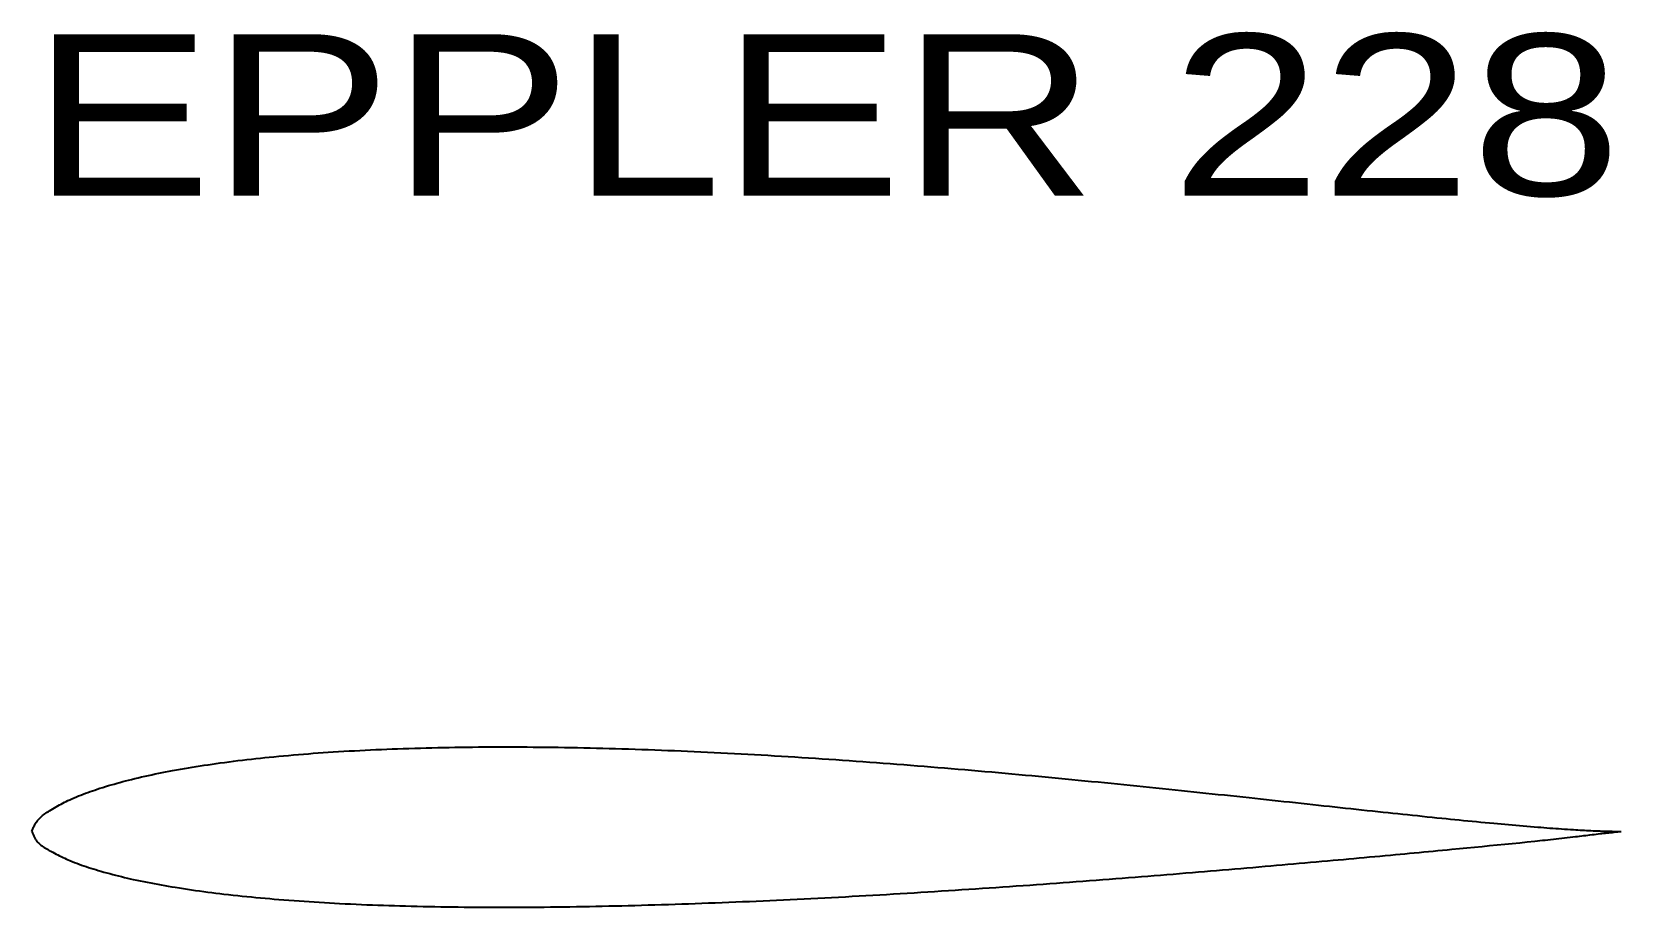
# Model space of a CAD drawing. Extents: x 0.04 to 8.04, y -0.27 to 4.14.
import ezdxf
from ezdxf.enums import TextEntityAlignment as Align

# ---------------------------------------------------------------- set-up
doc = ezdxf.new("R2010")
doc.units = 0
doc.layers.get('0').update_dxf_attribs({"linetype": 'CONTINUOUS'})

msp = doc.modelspace()

# ---------------------------------------------------------------- linework, layer by layer
at = {"color": 3, "linetype": 'CONTINUOUS'}
for points in [[(0.0404, 0.1148), (0.0422, 0.1192), (0.044, 0.1235), (0.0458, 0.1278), (0.0477, 0.1321), (0.0496, 0.1364), (0.0516, 0.1406), (0.0536, 0.1447), (0.0558, 0.1488), (0.058, 0.1529), (0.0603, 0.1568), (0.0628, 0.1607), (0.0654, 0.1644), (0.0696, 0.17), (0.074, 0.1753), (0.0788, 0.1803), (0.0838, 0.1852), (0.0891, 0.1899), (0.0945, 0.1945), (0.1001, 0.1989), (0.1059, 0.2031), (0.1117, 0.2073), (0.1177, 0.2113), (0.1237, 0.2152), (0.1298, 0.2191), (0.1381, 0.2242), (0.1464, 0.2293), (0.1547, 0.2342), (0.1631, 0.239), (0.1715, 0.2438), (0.1799, 0.2484), (0.1883, 0.2529), (0.1968, 0.2573), (0.2054, 0.2617), (0.2139, 0.2659), (0.2225, 0.27), (0.2312, 0.2741), (0.2424, 0.2792), (0.2536, 0.2841), (0.2649, 0.2889), (0.2762, 0.2936), (0.2877, 0.2982), (0.2991, 0.3027), (0.3107, 0.307), (0.3223, 0.3113), (0.3339, 0.3154), (0.3455, 0.3195), (0.3572, 0.3235), (0.3689, 0.3274), (0.3832, 0.332), (0.3975, 0.3366), (0.4118, 0.341), (0.4261, 0.3454), (0.4405, 0.3496), (0.4549, 0.3537), (0.4693, 0.3578), (0.4838, 0.3617), (0.4982, 0.3656), (0.5127, 0.3694), (0.5272, 0.3731), (0.5418, 0.3767), (0.5589, 0.3809), (0.5761, 0.385), (0.5932, 0.389), (0.6105, 0.3929), (0.6277, 0.3967), (0.6449, 0.4004), (0.6622, 0.4041), (0.6795, 0.4076), (0.6968, 0.4111), (0.7141, 0.4145), (0.7315, 0.4178), (0.7488, 0.4211), (0.7687, 0.4247), (0.7886, 0.4283), (0.8085, 0.4317), (0.8285, 0.4351), (0.8484, 0.4384), (0.8684, 0.4417), (0.8884, 0.4448), (0.9083, 0.4479), (0.9283, 0.4509), (0.9484, 0.4538), (0.9684, 0.4567), (0.9884, 0.4595), (1.0109, 0.4625), (1.0333, 0.4655), (1.0558, 0.4684), (1.0783, 0.4712), (1.1008, 0.4739), (1.1233, 0.4765), (1.1458, 0.4791), (1.1683, 0.4816), (1.1909, 0.4841), (1.2134, 0.4864), (1.2359, 0.4887), (1.2585, 0.491), (1.2833, 0.4934), (1.3081, 0.4957), (1.333, 0.4979), (1.3578, 0.5001), (1.3827, 0.5022), (1.4075, 0.5042), (1.4324, 0.5062), (1.4573, 0.5081), (1.4822, 0.5099), (1.507, 0.5117), (1.5319, 0.5133), (1.5568, 0.515), (1.5838, 0.5167), (1.6108, 0.5183), (1.6378, 0.5199), (1.6648, 0.5214), (1.6918, 0.5228), (1.7188, 0.5242), (1.7458, 0.5255), (1.7728, 0.5268), (1.7998, 0.5279), (1.8268, 0.5291), (1.8539, 0.5301), (1.8809, 0.5311), (1.9098, 0.5322), (1.9387, 0.5331), (1.9676, 0.534), (1.9965, 0.5348), (2.0255, 0.5356), (2.0544, 0.5363), (2.0833, 0.5369), (2.1122, 0.5375), (2.1411, 0.5381), (2.1701, 0.5385), (2.199, 0.5389), (2.2279, 0.5393), (2.2585, 0.5396), (2.2891, 0.5399), (2.3196, 0.5401), (2.3502, 0.5402), (2.3808, 0.5403), (2.4113, 0.5404), (2.4419, 0.5403), (2.4725, 0.5403), (2.503, 0.5401), (2.5336, 0.54), (2.5642, 0.5397), (2.5947, 0.5395), (2.6267, 0.5391), (2.6586, 0.5387), (2.6906, 0.5383), (2.7225, 0.5378), (2.7544, 0.5372), (2.7864, 0.5366), (2.8183, 0.536), (2.8503, 0.5353), (2.8822, 0.5345), (2.9141, 0.5338), (2.9461, 0.5329), (2.978, 0.532), (3.011, 0.5311), (3.044, 0.53), (3.077, 0.529), (3.1101, 0.5279), (3.1431, 0.5267), (3.1761, 0.5255), (3.2091, 0.5243), (3.2421, 0.523), (3.2751, 0.5216), (3.3081, 0.5203), (3.3411, 0.5188), (3.3741, 0.5174), (3.4079, 0.5158), (3.4416, 0.5143), (3.4754, 0.5126), (3.5092, 0.511), (3.5429, 0.5093), (3.5767, 0.5075), (3.6104, 0.5057), (3.6442, 0.5039), (3.678, 0.502), (3.7117, 0.5001), (3.7455, 0.4982), (3.7792, 0.4962), (3.8134, 0.4941), (3.8476, 0.4921), (3.8818, 0.4899), (3.9159, 0.4878), (3.9501, 0.4856), (3.9843, 0.4833), (4.0185, 0.4811), (4.0526, 0.4788), (4.0868, 0.4764), (4.121, 0.4741), (4.1551, 0.4717), (4.1893, 0.4692), (4.2235, 0.4667), (4.2578, 0.4642), (4.2921, 0.4617), (4.3263, 0.4591), (4.3606, 0.4565), (4.3948, 0.4539), (4.4291, 0.4512), (4.4633, 0.4485), (4.4976, 0.4458), (4.5318, 0.4431), (4.5661, 0.4403), (4.6003, 0.4375), (4.6343, 0.4346), (4.6683, 0.4318), (4.7023, 0.4289), (4.7362, 0.426), (4.7702, 0.4231), (4.8042, 0.4202), (4.8381, 0.4172), (4.8721, 0.4142), (4.9061, 0.4112), (4.94, 0.4081), (4.974, 0.405), (5.0079, 0.4019), (5.0413, 0.3989), (5.0746, 0.3958), (5.1079, 0.3927), (5.1412, 0.3896), (5.1746, 0.3864), (5.2079, 0.3833), (5.2412, 0.3801), (5.2745, 0.3769), (5.3078, 0.3736), (5.3411, 0.3704), (5.3745, 0.3671), (5.4078, 0.3639), (5.4401, 0.3607), (5.4724, 0.3575), (5.5047, 0.3542), (5.5371, 0.351), (5.5694, 0.3477), (5.6017, 0.3444), (5.634, 0.3411), (5.6663, 0.3378), (5.6987, 0.3345), (5.731, 0.3312), (5.7633, 0.3279), (5.7956, 0.3245), (5.8266, 0.3213), (5.8575, 0.318), (5.8885, 0.3148), (5.9194, 0.3116), (5.9504, 0.3083), (5.9813, 0.305), (6.0122, 0.3017), (6.0432, 0.2985), (6.0741, 0.2952), (6.1051, 0.2919), (6.136, 0.2885), (6.167, 0.2852), (6.1962, 0.2821), (6.2254, 0.2789), (6.2546, 0.2758), (6.2838, 0.2726), (6.313, 0.2695), (6.3422, 0.2663), (6.3714, 0.2632), (6.4006, 0.26), (6.4298, 0.2569), (6.459, 0.2537), (6.4882, 0.2505), (6.5174, 0.2474), (6.5444, 0.2445), (6.5715, 0.2415), (6.5986, 0.2386), (6.6257, 0.2357), (6.6528, 0.2328), (6.6799, 0.2299), (6.707, 0.227), (6.734, 0.2241), (6.7611, 0.2212), (6.7882, 0.2183), (6.8153, 0.2154), (6.8424, 0.2125), (6.867, 0.2099), (6.8916, 0.2073), (6.9162, 0.2047), (6.9408, 0.2021), (6.9654, 0.1995), (6.99, 0.1969), (7.0146, 0.1944), (7.0392, 0.1918), (7.0638, 0.1893), (7.0884, 0.1867), (7.113, 0.1842), (7.1376, 0.1817), (7.1593, 0.1795), (7.1811, 0.1773), (7.2028, 0.1751), (7.2246, 0.173), (7.2463, 0.1708), (7.2681, 0.1687), (7.2898, 0.1666), (7.3116, 0.1644), (7.3333, 0.1624), (7.3551, 0.1603)], [(7.3551, 0.1603), (7.3768, 0.1582), (7.3986, 0.1562), (7.4171, 0.1545), (7.4356, 0.1528), (7.4541, 0.1511), (7.4727, 0.1494), (7.4912, 0.1477), (7.5097, 0.1461), (7.5283, 0.1445), (7.5468, 0.1429), (7.5653, 0.1414), (7.5839, 0.1398), (7.6024, 0.1383), (7.621, 0.1368), (7.6359, 0.1357), (7.6508, 0.1345), (7.6658, 0.1334), (7.6807, 0.1323), (7.6956, 0.1312), (7.7106, 0.1301), (7.7255, 0.129), (7.7405, 0.128), (7.7554, 0.127), (7.7703, 0.126), (7.7853, 0.125), (7.8002, 0.1241), (7.8112, 0.1234), (7.8222, 0.1228), (7.8332, 0.1221), (7.8442, 0.1215), (7.8552, 0.1209), (7.8661, 0.1203), (7.8771, 0.1197), (7.8881, 0.1192), (7.8991, 0.1187), (7.9101, 0.1182), (7.9211, 0.1178), (7.9321, 0.1174), (7.9411, 0.1171), (7.9501, 0.1168), (7.9592, 0.1165), (7.9682, 0.1163), (7.9772, 0.1161), (7.9862, 0.1159), (7.9953, 0.1157), (8.0043, 0.1155), (8.0133, 0.1153), (8.0223, 0.1152), (8.0314, 0.115), (8.0404, 0.1148)]]:
    msp.add_lwpolyline(points, dxfattribs=at)
at = {"color": 1, "linetype": 'CONTINUOUS'}
for points in [[(0.0404, 0.1148), (0.0419, 0.1109), (0.0435, 0.107), (0.0451, 0.1032), (0.0467, 0.0993), (0.0483, 0.0955), (0.05, 0.0918), (0.0518, 0.088), (0.0536, 0.0844), (0.0556, 0.0808), (0.0576, 0.0773), (0.0598, 0.0739), (0.0621, 0.0706), (0.0663, 0.0652), (0.0708, 0.0601), (0.0756, 0.0553), (0.0808, 0.0506), (0.0862, 0.0463), (0.0918, 0.0421), (0.0976, 0.038), (0.1035, 0.0342), (0.1096, 0.0304), (0.1158, 0.0268), (0.122, 0.0233), (0.1282, 0.0198), (0.1369, 0.015), (0.1456, 0.0104), (0.1543, 0.0058), (0.1629, 0.0013), (0.1716, -0.0031), (0.1802, -0.0074), (0.1889, -0.0117), (0.1976, -0.0158), (0.2063, -0.0199), (0.2151, -0.0238), (0.2239, -0.0277), (0.2327, -0.0315), (0.2442, -0.0362), (0.2557, -0.0409), (0.2673, -0.0453), (0.279, -0.0497), (0.2907, -0.054), (0.3025, -0.0581), (0.3143, -0.0621), (0.3262, -0.066), (0.3381, -0.0699), (0.35, -0.0736), (0.362, -0.0773), (0.374, -0.0809), (0.3887, -0.0851), (0.4033, -0.0893), (0.418, -0.0934), (0.4328, -0.0974), (0.4475, -0.1013), (0.4622, -0.1051), (0.477, -0.1088), (0.4918, -0.1124), (0.5066, -0.116), (0.5214, -0.1194), (0.5363, -0.1228), (0.5511, -0.1261), (0.5687, -0.13), (0.5862, -0.1337), (0.6038, -0.1373), (0.6214, -0.1408), (0.639, -0.1443), (0.6567, -0.1477), (0.6744, -0.151), (0.692, -0.1542), (0.7097, -0.1573), (0.7274, -0.1603), (0.7452, -0.1633), (0.7629, -0.1662), (0.7832, -0.1695), (0.8036, -0.1726), (0.824, -0.1757), (0.8444, -0.1787), (0.8648, -0.1816), (0.8852, -0.1845), (0.9056, -0.1872), (0.926, -0.1899), (0.9465, -0.1925), (0.9669, -0.1951), (0.9874, -0.1976), (1.0078, -0.2), (1.0308, -0.2026), (1.0538, -0.2052), (1.0768, -0.2077), (1.0998, -0.2101), (1.1229, -0.2124), (1.1459, -0.2147), (1.1689, -0.2169), (1.192, -0.2191), (1.215, -0.2211), (1.238, -0.2232), (1.2611, -0.2251), (1.2842, -0.227), (1.3096, -0.229), (1.335, -0.231), (1.3604, -0.2329), (1.3859, -0.2347), (1.4113, -0.2365), (1.4367, -0.2382), (1.4622, -0.2398), (1.4876, -0.2414), (1.5131, -0.2429), (1.5385, -0.2444), (1.564, -0.2458), (1.5894, -0.2471), (1.6171, -0.2485), (1.6447, -0.2498), (1.6723, -0.2511), (1.6999, -0.2523), (1.7276, -0.2535), (1.7552, -0.2546), (1.7828, -0.2556), (1.8105, -0.2566), (1.8381, -0.2575), (1.8658, -0.2584), (1.8934, -0.2592), (1.921, -0.26), (1.9506, -0.2607), (1.9802, -0.2615), (2.0098, -0.2621), (2.0393, -0.2627), (2.0689, -0.2633), (2.0985, -0.2638), (2.1281, -0.2642), (2.1577, -0.2646), (2.1873, -0.265), (2.2168, -0.2653), (2.2464, -0.2655), (2.276, -0.2657), (2.3073, -0.2659), (2.3385, -0.266), (2.3698, -0.2661), (2.401, -0.2662), (2.4323, -0.2662), (2.4636, -0.2661), (2.4948, -0.266), (2.5261, -0.2659), (2.5573, -0.2657), (2.5886, -0.2654), (2.6199, -0.2652), (2.6511, -0.2649), (2.6837, -0.2645), (2.7164, -0.2641), (2.749, -0.2636), (2.7816, -0.2631), (2.8142, -0.2626), (2.8468, -0.262), (2.8794, -0.2614), (2.912, -0.2607), (2.9447, -0.26), (2.9773, -0.2593), (3.0099, -0.2585), (3.0425, -0.2577), (3.0761, -0.2569), (3.1098, -0.256), (3.1434, -0.255), (3.1771, -0.254), (3.2107, -0.253), (3.2444, -0.252), (3.278, -0.2509), (3.3117, -0.2498), (3.3453, -0.2486), (3.379, -0.2475), (3.4126, -0.2463), (3.4462, -0.245), (3.4806, -0.2437), (3.5149, -0.2424), (3.5492, -0.241), (3.5835, -0.2396), (3.6179, -0.2382), (3.6522, -0.2368), (3.6865, -0.2353), (3.7208, -0.2338), (3.7551, -0.2322), (3.7895, -0.2306), (3.8238, -0.229), (3.8581, -0.2274), (3.8927, -0.2257), (3.9274, -0.224), (3.962, -0.2223), (3.9966, -0.2205), (4.0313, -0.2188), (4.0659, -0.2169), (4.1005, -0.2151), (4.1352, -0.2132), (4.1698, -0.2113), (4.2044, -0.2094), (4.2391, -0.2075), (4.2737, -0.2055), (4.3082, -0.2035), (4.3428, -0.2015), (4.3774, -0.1995), (4.4119, -0.1974), (4.4465, -0.1953), (4.481, -0.1932), (4.5156, -0.1911), (4.5501, -0.1889), (4.5847, -0.1868), (4.6192, -0.1846), (4.6538, -0.1824), (4.6883, -0.1801), (4.7224, -0.1779), (4.7566, -0.1757), (4.7907, -0.1734), (4.8248, -0.1711), (4.8589, -0.1688), (4.893, -0.1665), (4.9271, -0.1641), (4.9612, -0.1618), (4.9954, -0.1594), (5.0295, -0.157), (5.0636, -0.1546), (5.0977, -0.1521), (5.131, -0.1497), (5.1643, -0.1473), (5.1975, -0.1449), (5.2308, -0.1425), (5.2641, -0.14), (5.2974, -0.1375), (5.3307, -0.135), (5.3639, -0.1325), (5.3972, -0.13), (5.4305, -0.1274), (5.4638, -0.1249), (5.497, -0.1223), (5.5291, -0.1198), (5.5612, -0.1173), (5.5933, -0.1148), (5.6253, -0.1122), (5.6574, -0.1097), (5.6895, -0.1071), (5.7215, -0.1045), (5.7536, -0.1019), (5.7857, -0.0993), (5.8177, -0.0967), (5.8498, -0.0941), (5.8818, -0.0914), (5.9123, -0.0889), (5.9428, -0.0864), (5.9733, -0.0838), (6.0038, -0.0813), (6.0343, -0.0787), (6.0647, -0.0761), (6.0952, -0.0735), (6.1257, -0.0709), (6.1562, -0.0683), (6.1867, -0.0657), (6.2171, -0.0631), (6.2476, -0.0605), (6.2761, -0.058), (6.3047, -0.0555), (6.3332, -0.053), (6.3617, -0.0505), (6.3903, -0.048), (6.4188, -0.0454), (6.4474, -0.0429), (6.4759, -0.0404), (6.5044, -0.0378), (6.5329, -0.0353), (6.5615, -0.0327), (6.59, -0.0301), (6.6162, -0.0278), (6.6425, -0.0254), (6.6687, -0.023), (6.6949, -0.0206), (6.7211, -0.0183), (6.7474, -0.0159), (6.7736, -0.0135), (6.7998, -0.011), (6.8261, -0.0086), (6.8523, -0.0062), (6.8785, -0.0038), (6.9047, -0.0013), (6.9283, 0.0009), (6.9519, 0.0031), (6.9755, 0.0053), (6.9991, 0.0075), (7.0227, 0.0097), (7.0463, 0.012), (7.0699, 0.0142), (7.0935, 0.0164), (7.1171, 0.0187), (7.1407, 0.0209), (7.1642, 0.0231), (7.1878, 0.0254), (7.2258, 0.029), (7.2638, 0.0326), (7.3018, 0.0362), (7.3398, 0.0398), (7.3778, 0.0435), (7.4158, 0.0472), (7.4538, 0.0509), (7.4918, 0.0546), (7.5297, 0.0585), (7.5677, 0.0623)], [(7.5677, 0.0623), (7.6057, 0.0663), (7.6436, 0.0703), (7.6575, 0.0718), (7.6714, 0.0733), (7.6853, 0.0748), (7.6993, 0.0763), (7.7132, 0.0778), (7.7271, 0.0794), (7.741, 0.081), (7.7549, 0.0825), (7.7688, 0.0841), (7.7827, 0.0858), (7.7966, 0.0874), (7.8105, 0.0891), (7.8208, 0.0903), (7.8312, 0.0916), (7.8416, 0.0928), (7.8519, 0.0941), (7.8623, 0.0954), (7.8727, 0.0966), (7.883, 0.0979), (7.8934, 0.0991), (7.9038, 0.1004), (7.9141, 0.1016), (7.9245, 0.1028), (7.9349, 0.1039), (7.9437, 0.1049), (7.9525, 0.1059), (7.9612, 0.1068), (7.97, 0.1077), (7.9788, 0.1087), (7.9876, 0.1096), (7.9964, 0.1104), (8.0052, 0.1113), (8.014, 0.1122), (8.0228, 0.1131), (8.0316, 0.114), (8.0404, 0.1148)]]:
    msp.add_lwpolyline(points, dxfattribs=at)

# ---------------------------------------------------------------- texts
at = {"color": 7}
msp.add_text('EPPLER 228', height=0.8116, dxfattribs=at).set_placement((0.0404, 3.3148), (8.0404, 3.3148), align=Align.FIT)

doc.saveas('drawing.dxf')
